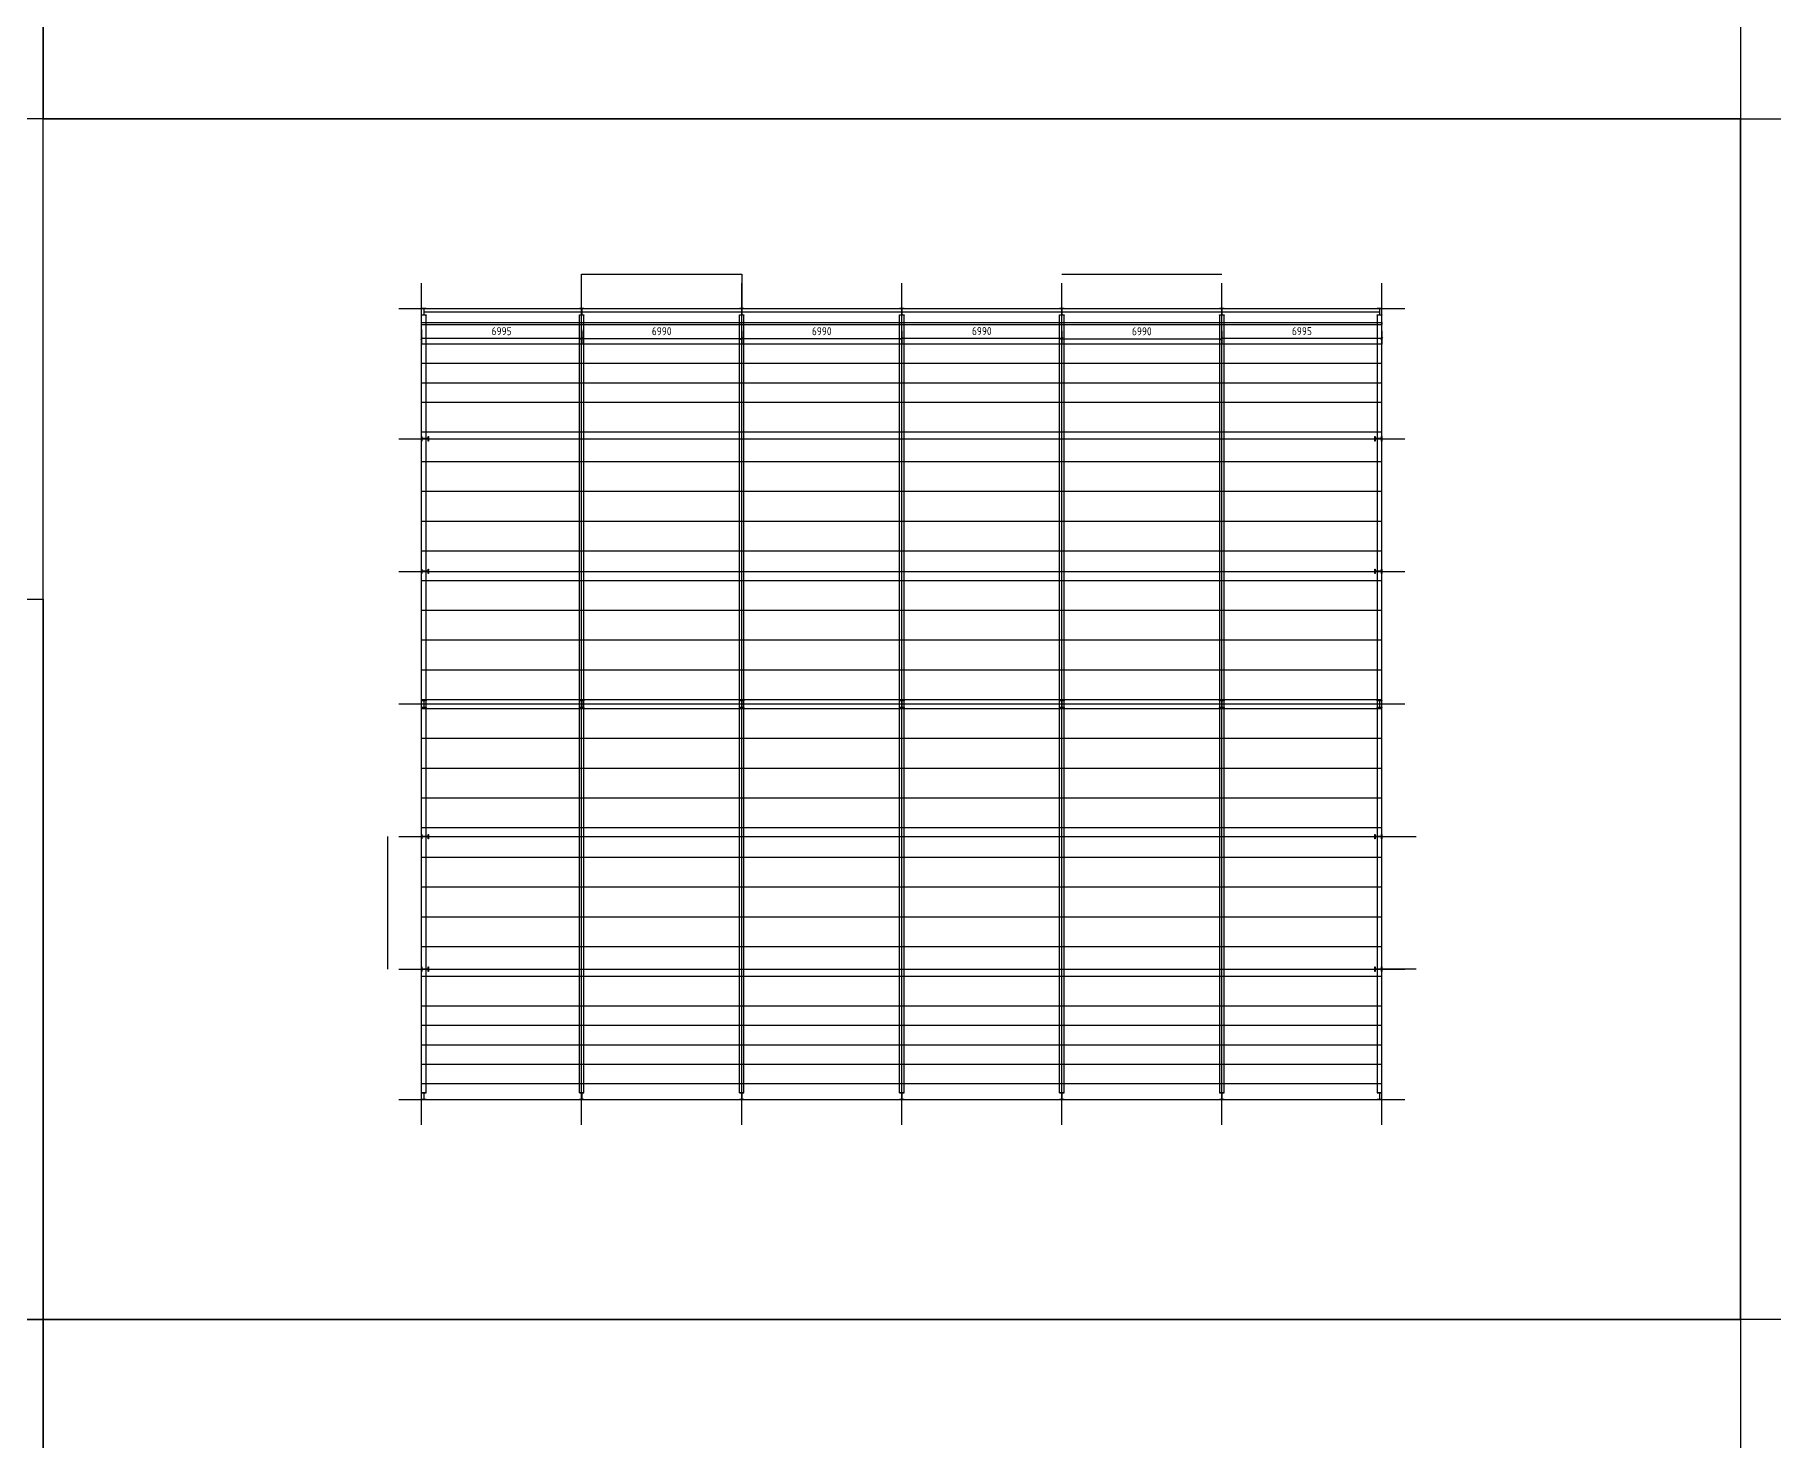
# Model space of a CAD drawing. Extents: x 102162 to 621267, y -39398 to 328893.
# Drawn here: x 220598 to 296639, y 49828 to 111284 of the extents above; entities that cross this region are included whole.
import ezdxf

# ---------------------------------------------------------------- set-up
doc = ezdxf.new("R2010")
doc.units = 0
doc.header["$LTSCALE"] = 1000
doc.header["$MEASUREMENT"] = 0
doc.linetypes.add('DOTE', pattern=[2.42, 2, -0.2, 0.02, -0.2])
doc.layers.add('DOTE', color=1, linetype='Continuous')
doc.styles.get("Standard").update_dxf_attribs({"font": 'gbenor.shx', "bigfont": 'gbcbig.shx'})
doc.dimstyles.get("Standard").update_dxf_attribs({"dimscale": 100, "dimtxt": 3.5, "dimasz": 1, "dimexe": 2.5, "dimexo": 3, "dimgap": 1.5, "dimtad": 1, "dimdec": 0, "dimzin": 0, "dimdsep": 46, "dimtxsty": 'Standard', "dimblk": 'ARCHTICK', "dimcen": 0.09, "dimadec": 0, "dimazin": 0, "dimtfac": 1, "dimtdec": 0, "dimtix": 1, "dimtmove": 2, "dimatfit": 3, "dimfxl": 1, "dimtolj": 1, "dimtzin": 0, "dimarcsym": 0})

# ---------------------------------------------------------------- blocks, each defined once
blk = doc.blocks.new('_ArchTick')
at = {"color": 0, "linetype": 'ByBlock', "const_width": 0.4}
blk.add_lwpolyline([(-0.5, -0.5), (0.5, 0.5)], dxfattribs=at)
blk = doc.blocks.new('*D1397')
at = {"color": 0, "lineweight": -2}
for p, q in [((237519, 98396), (237519, 97748)), ((244514, 98396), (244514, 97748)), ((244514, 97998), (237519, 97998))]:
    blk.add_line(p, q, dxfattribs=at)
at = {"layer": 'Defpoints', "color": 0}
for p in [(237519, 98696), (244514, 98696), (237519, 97998)]:
    blk.add_point(p, dxfattribs=at)
at = {"color": 0, "lineweight": -2, "xscale": 100, "yscale": 100, "zscale": 100, "rotation": 180}
blk.add_blockref('_ArchTick', (237519, 97998), dxfattribs=at)
at = {"color": 0, "lineweight": -2, "xscale": 100, "yscale": 100, "zscale": 100}
blk.add_blockref('_ArchTick', (244514, 97998), dxfattribs=at)
at = {"color": 0, "insert": (241017, 98323), "char_height": 350, "attachment_point": 5}
blk.add_mtext('\\A1;6995', dxfattribs=at)
blk = doc.blocks.new('*D1398')
at = {"color": 0, "lineweight": -2}
for p, q in [((244524, 98321), (244524, 97748)), ((251514, 98321), (251514, 97748)), ((244524, 97998), (251514, 97998))]:
    blk.add_line(p, q, dxfattribs=at)
at = {"layer": 'Defpoints', "color": 0}
for p in [(244524, 98621), (251514, 98621), (251514, 97998)]:
    blk.add_point(p, dxfattribs=at)
at = {"color": 0, "lineweight": -2, "xscale": 100, "yscale": 100, "zscale": 100, "rotation": 180}
blk.add_blockref('_ArchTick', (244524, 97998), dxfattribs=at)
at = {"color": 0, "lineweight": -2, "xscale": 100, "yscale": 100, "zscale": 100}
blk.add_blockref('_ArchTick', (251514, 97998), dxfattribs=at)
at = {"color": 0, "insert": (248019, 98323), "char_height": 350, "attachment_point": 5}
blk.add_mtext('\\A1;6990', dxfattribs=at)
blk = doc.blocks.new('*D1399')
at = {"color": 0, "lineweight": -2}
for p, q in [((251524, 98321), (251524, 97747)), ((258514, 98321), (258514, 97747)), ((251524, 97997), (258514, 97997))]:
    blk.add_line(p, q, dxfattribs=at)
at = {"layer": 'Defpoints', "color": 0}
for p in [(251524, 98621), (258514, 98621), (258514, 97997)]:
    blk.add_point(p, dxfattribs=at)
at = {"color": 0, "lineweight": -2, "xscale": 100, "yscale": 100, "zscale": 100, "rotation": 180}
blk.add_blockref('_ArchTick', (251524, 97997), dxfattribs=at)
at = {"color": 0, "lineweight": -2, "xscale": 100, "yscale": 100, "zscale": 100}
blk.add_blockref('_ArchTick', (258514, 97997), dxfattribs=at)
at = {"color": 0, "insert": (255019, 98322), "char_height": 350, "attachment_point": 5}
blk.add_mtext('\\A1;6990', dxfattribs=at)
blk = doc.blocks.new('*D1400')
at = {"color": 0, "lineweight": -2}
for p, q in [((258524, 98321), (258524, 97753)), ((265514, 98321), (265514, 97753)), ((265514, 98003), (258524, 98003))]:
    blk.add_line(p, q, dxfattribs=at)
at = {"layer": 'Defpoints', "color": 0}
for p in [(258524, 98621), (265514, 98621), (258524, 98003)]:
    blk.add_point(p, dxfattribs=at)
at = {"color": 0, "lineweight": -2, "xscale": 100, "yscale": 100, "zscale": 100, "rotation": 180}
blk.add_blockref('_ArchTick', (258524, 98003), dxfattribs=at)
at = {"color": 0, "lineweight": -2, "xscale": 100, "yscale": 100, "zscale": 100}
blk.add_blockref('_ArchTick', (265514, 98003), dxfattribs=at)
at = {"color": 0, "insert": (262019, 98328), "char_height": 350, "attachment_point": 5}
blk.add_mtext('\\A1;6990', dxfattribs=at)
blk = doc.blocks.new('*D1401')
at = {"color": 0, "lineweight": -2}
for p, q in [((265524, 98321), (265524, 97743)), ((272514, 98321), (272514, 97743)), ((265524, 97993), (272514, 97993))]:
    blk.add_line(p, q, dxfattribs=at)
at = {"layer": 'Defpoints', "color": 0}
for p in [(265524, 98621), (272514, 98621), (272514, 97993)]:
    blk.add_point(p, dxfattribs=at)
at = {"color": 0, "lineweight": -2, "xscale": 100, "yscale": 100, "zscale": 100, "rotation": 180}
blk.add_blockref('_ArchTick', (265524, 97993), dxfattribs=at)
at = {"color": 0, "lineweight": -2, "xscale": 100, "yscale": 100, "zscale": 100}
blk.add_blockref('_ArchTick', (272514, 97993), dxfattribs=at)
at = {"color": 0, "insert": (269019, 98318), "char_height": 350, "attachment_point": 5}
blk.add_mtext('\\A1;6990', dxfattribs=at)
blk = doc.blocks.new('*D1402')
at = {"color": 0, "lineweight": -2}
for p, q in [((272524, 98321), (272524, 97750)), ((279519, 98321), (279519, 97750)), ((279519, 98000), (272524, 98000))]:
    blk.add_line(p, q, dxfattribs=at)
at = {"layer": 'Defpoints', "color": 0}
for p in [(272524, 98621), (279519, 98621), (272524, 98000)]:
    blk.add_point(p, dxfattribs=at)
at = {"color": 0, "lineweight": -2, "xscale": 100, "yscale": 100, "zscale": 100, "rotation": 180.0000000000002}
blk.add_blockref('_ArchTick', (272524, 98000), dxfattribs=at)
at = {"color": 0, "lineweight": -2, "xscale": 100, "yscale": 100, "zscale": 100}
blk.add_blockref('_ArchTick', (279519, 98000), dxfattribs=at)
at = {"color": 0, "insert": (276022, 98325), "char_height": 350, "attachment_point": 5}
blk.add_mtext('\\A1;6995', dxfattribs=at)

msp = doc.modelspace()

# ---------------------------------------------------------------- linework, layer by layer
for p, q in [((244519.4, 99321.1), (244519.4, 100821.1)), ((244519.4, 100821.1), (251519.4, 100821.1)), ((251519.4, 100821.1), (251519.4, 99321.1)), ((265519.4, 100821.1), (272519.4, 100821.1)), ((237519.4, 98621.1), (237519.4, 98696.1)), ((237519.4, 98696.1), (244514.4, 98696.1)), ((237519.4, 98621.1), (244514.4, 98621.1)), ((244514.4, 98621.1), (244514.4, 98696.1)), ((244524.4, 98621.1), (244524.4, 98696.1)), ((244524.4, 98696.1), (251514.4, 98696.1)), ((244524.4, 98621.1), (251514.4, 98621.1)), ((251514.4, 98621.1), (251514.4, 98696.1)), ((251524.4, 98621.1), (251524.4, 98696.1)), ((251524.4, 98696.1), (258514.4, 98696.1)), ((251524.4, 98621.1), (258514.4, 98621.1)), ((258514.4, 98621.1), (258514.4, 98696.1)), ((258524.4, 98621.1), (258524.4, 98696.1)), ((258524.4, 98696.1), (265514.4, 98696.1)), ((258524.4, 98621.1), (265514.4, 98621.1)), ((265514.4, 98621.1), (265514.4, 98696.1)), ((265524.4, 98621.1), (265524.4, 98696.1)), ((265524.4, 98696.1), (272514.4, 98696.1)), ((265524.4, 98621.1), (272514.4, 98621.1)), ((272514.4, 98621.1), (272514.4, 98696.1)), ((272524.4, 98621.1), (272524.4, 98696.1)), ((272524.4, 98696.1), (279519.4, 98696.1)), ((272524.4, 98621.1), (279519.4, 98621.1)), ((279519.4, 98696.1), (279519.4, 98621.1)), ((237519.4, 97771.1), (279519.4, 97771.1)), ((237519.4, 96921.1), (279519.4, 96921.1)), ((237519.4, 96071.1), (279519.4, 96071.1)), ((237519.4, 95221.1), (279519.4, 95221.1)), ((237519.4, 93921.1), (279519.4, 93921.1)), ((237519.4, 92621.1), (279519.4, 92621.1)), ((237519.4, 91321.1), (279519.4, 91321.1)), ((237519.4, 90021.1), (279519.4, 90021.1)), ((237519.4, 88721.1), (279519.4, 88721.1)), ((237519.4, 87421.1), (279519.4, 87421.1)), ((237519.4, 86121.1), (279519.4, 86121.1)), ((237519.4, 84821.1), (279519.4, 84821.1)), ((237519.4, 83521.1), (279519.4, 83521.1)), ((237519.4, 82221.1), (279519.4, 82221.1)), ((237519.4, 81821.1), (279519.4, 81821.1)), ((237519.4, 80521.1), (279519.4, 80521.1)), ((237519.4, 79221.1), (279519.4, 79221.1)), ((237519.4, 77921.1), (279519.4, 77921.1)), ((236019.4, 76221.1), (236019.4, 70421.1)), ((237519.4, 76621.1), (279519.4, 76621.1)), ((279519.4, 76221.1), (281019.4, 76221.1)), ((237519.4, 75321.1), (279519.4, 75321.1)), ((237519.4, 74021.1), (279519.4, 74021.1)), ((237519.4, 72721.1), (279519.4, 72721.1)), ((237519.4, 71421.1), (279519.4, 71421.1)), ((237519.4, 70121.1), (279519.4, 70121.1)), ((281019.4, 70421.1), (279519.4, 70421.1)), ((237519.4, 68821.1), (279519.4, 68821.1)), ((237519.4, 67971.1), (279519.4, 67971.1)), ((237519.4, 67121.1), (279519.4, 67121.1)), ((237519.4, 66271.1), (279519.4, 66271.1)), ((237519.4, 65421.1), (279519.4, 65421.1))]:
    msp.add_line(p, q)
at = {"color": 4}
for p, q in [((237519.4, 99311.1), (237519.4, 99321.1)), ((237519.4, 99321.1), (237619.4, 99321.1)), ((237719.4, 99311.1), (237519.4, 99311.1)), ((237519.4, 99021.1), (237519.4, 99031.1)), ((237519.4, 99031.1), (237719.4, 99031.1)), ((237619.4, 99021.1), (237519.4, 99021.1)), ((237519.4, 65021.1), (237519.4, 99021.1)), ((237619.4, 99321.1), (237719.4, 99321.1)), ((237719.4, 99021.1), (237619.4, 99021.1)), ((237719.4, 99321.1), (237719.4, 99311.1)), ((237719.4, 99031.1), (237719.4, 99021.1)), ((237719.4, 65021.1), (237719.4, 99021.1)), ((244419.4, 99311.1), (244419.4, 99321.1)), ((244419.4, 99321.1), (244519.4, 99321.1)), ((244619.4, 99311.1), (244419.4, 99311.1)), ((244419.4, 99021.1), (244419.4, 99031.1)), ((244419.4, 99031.1), (244619.4, 99031.1)), ((244519.4, 99021.1), (244419.4, 99021.1)), ((244419.4, 65021.1), (244419.4, 99021.1)), ((244519.4, 99321.1), (244619.4, 99321.1)), ((244619.4, 99021.1), (244519.4, 99021.1)), ((244619.4, 99321.1), (244619.4, 99311.1)), ((244619.4, 99031.1), (244619.4, 99021.1)), ((244619.4, 65021.1), (244619.4, 99021.1)), ((251419.4, 99311.1), (251419.4, 99321.1)), ((251419.4, 99321.1), (251519.4, 99321.1)), ((251619.4, 99311.1), (251419.4, 99311.1)), ((251419.4, 99021.1), (251419.4, 99031.1)), ((251419.4, 99031.1), (251619.4, 99031.1)), ((251519.4, 99021.1), (251419.4, 99021.1)), ((251419.4, 65021.1), (251419.4, 99021.1)), ((251519.4, 99321.1), (251619.4, 99321.1)), ((251619.4, 99021.1), (251519.4, 99021.1)), ((251619.4, 99321.1), (251619.4, 99311.1)), ((251619.4, 99031.1), (251619.4, 99021.1)), ((251619.4, 65021.1), (251619.4, 99021.1)), ((258419.4, 99311.1), (258419.4, 99321.1)), ((258419.4, 99321.1), (258519.4, 99321.1)), ((258619.4, 99311.1), (258419.4, 99311.1)), ((258419.4, 99021.1), (258419.4, 99031.1)), ((258419.4, 99031.1), (258619.4, 99031.1)), ((258519.4, 99021.1), (258419.4, 99021.1)), ((258419.4, 65021.1), (258419.4, 99021.1)), ((258519.4, 99321.1), (258619.4, 99321.1)), ((258619.4, 99021.1), (258519.4, 99021.1)), ((258619.4, 99321.1), (258619.4, 99311.1)), ((258619.4, 99031.1), (258619.4, 99021.1)), ((258619.4, 65021.1), (258619.4, 99021.1)), ((265419.4, 99311.1), (265419.4, 99321.1)), ((265419.4, 99321.1), (265519.4, 99321.1)), ((265619.4, 99311.1), (265419.4, 99311.1)), ((265419.4, 99021.1), (265419.4, 99031.1)), ((265419.4, 99031.1), (265619.4, 99031.1)), ((265519.4, 99021.1), (265419.4, 99021.1)), ((265419.4, 65021.1), (265419.4, 99021.1)), ((265519.4, 99321.1), (265619.4, 99321.1)), ((265619.4, 99021.1), (265519.4, 99021.1)), ((265619.4, 99321.1), (265619.4, 99311.1)), ((265619.4, 99031.1), (265619.4, 99021.1)), ((265619.4, 65021.1), (265619.4, 99021.1)), ((272419.4, 99311.1), (272419.4, 99321.1)), ((272419.4, 99321.1), (272519.4, 99321.1)), ((272619.4, 99311.1), (272419.4, 99311.1)), ((272419.4, 99021.1), (272419.4, 99031.1)), ((272419.4, 99031.1), (272619.4, 99031.1)), ((272519.4, 99021.1), (272419.4, 99021.1)), ((272419.4, 99021.1), (272419.4, 65021.1)), ((272519.4, 99321.1), (272619.4, 99321.1)), ((272619.4, 99021.1), (272519.4, 99021.1)), ((272619.4, 99321.1), (272619.4, 99311.1)), ((272619.4, 99031.1), (272619.4, 99021.1)), ((272619.4, 65021.1), (272619.4, 99021.1)), ((279319.4, 99311.1), (279319.4, 99321.1)), ((279319.4, 99321.1), (279419.4, 99321.1)), ((279519.4, 99311.1), (279319.4, 99311.1)), ((279319.4, 99021.1), (279319.4, 99031.1)), ((279319.4, 99031.1), (279519.4, 99031.1)), ((279419.4, 99021.1), (279319.4, 99021.1)), ((279319.4, 99021.1), (279319.4, 65021.1)), ((279419.4, 99321.1), (279519.4, 99321.1)), ((279519.4, 99021.1), (279419.4, 99021.1)), ((279519.4, 99321.1), (279519.4, 99311.1)), ((279519.4, 99031.1), (279519.4, 99021.1)), ((279519.4, 65021.1), (279519.4, 99021.1)), ((237519.4, 93621.1), (237519.4, 93721.1)), ((237519.4, 93721.1), (237529.4, 93721.1)), ((237519.4, 93521.1), (237519.4, 93621.1)), ((237529.4, 93721.1), (237529.4, 93521.1)), ((237809.4, 93521.1), (237809.4, 93721.1)), ((237809.4, 93721.1), (237819.4, 93721.1)), ((237819.4, 93721.1), (237819.4, 93621.1)), ((237819.4, 93621.1), (237819.4, 93521.1)), ((279219.4, 93621.1), (279219.4, 93721.1)), ((279219.4, 93721.1), (279229.4, 93721.1)), ((279219.4, 93521.1), (279219.4, 93621.1)), ((279229.4, 93721.1), (279229.4, 93521.1)), ((279509.4, 93521.1), (279509.4, 93721.1)), ((279509.4, 93721.1), (279519.4, 93721.1)), ((279519.4, 93721.1), (279519.4, 93621.1)), ((279519.4, 93621.1), (279519.4, 93521.1)), ((237529.4, 93521.1), (237519.4, 93521.1)), ((237819.4, 93521.1), (237809.4, 93521.1)), ((279229.4, 93521.1), (279219.4, 93521.1)), ((279519.4, 93521.1), (279509.4, 93521.1)), ((237519.4, 87821.1), (237519.4, 87921.1)), ((237519.4, 87921.1), (237529.4, 87921.1)), ((237519.4, 87721.1), (237519.4, 87821.1)), ((237529.4, 87721.1), (237519.4, 87721.1)), ((237529.4, 87921.1), (237529.4, 87721.1)), ((237809.4, 87721.1), (237809.4, 87921.1)), ((237809.4, 87921.1), (237819.4, 87921.1)), ((237819.4, 87721.1), (237809.4, 87721.1)), ((237819.4, 87921.1), (237819.4, 87821.1)), ((237819.4, 87821.1), (237819.4, 87721.1)), ((279219.4, 87821.1), (279219.4, 87921.1)), ((279219.4, 87921.1), (279229.4, 87921.1)), ((279219.4, 87721.1), (279219.4, 87821.1)), ((279229.4, 87721.1), (279219.4, 87721.1)), ((279229.4, 87921.1), (279229.4, 87721.1)), ((279509.4, 87721.1), (279509.4, 87921.1)), ((279509.4, 87921.1), (279519.4, 87921.1)), ((279519.4, 87721.1), (279509.4, 87721.1)), ((279519.4, 87921.1), (279519.4, 87821.1)), ((279519.4, 87821.1), (279519.4, 87721.1)), ((237519.4, 82161.1), (237519.4, 82171.1)), ((237519.4, 82171.1), (237619.4, 82171.1)), ((237719.4, 82161.1), (237519.4, 82161.1)), ((237619.4, 82171.1), (237719.4, 82171.1)), ((237719.4, 82171.1), (237719.4, 82161.1)), ((244419.4, 82161.1), (244419.4, 82171.1)), ((244419.4, 82171.1), (244519.4, 82171.1)), ((244619.4, 82161.1), (244419.4, 82161.1)), ((244519.4, 82171.1), (244619.4, 82171.1)), ((244619.4, 82171.1), (244619.4, 82161.1)), ((251419.4, 82161.1), (251419.4, 82171.1)), ((251419.4, 82171.1), (251519.4, 82171.1)), ((251619.4, 82161.1), (251419.4, 82161.1)), ((251519.4, 82171.1), (251619.4, 82171.1)), ((251619.4, 82171.1), (251619.4, 82161.1)), ((258419.4, 82161.1), (258419.4, 82171.1)), ((258419.4, 82171.1), (258519.4, 82171.1)), ((258619.4, 82161.1), (258419.4, 82161.1)), ((258519.4, 82171.1), (258619.4, 82171.1)), ((258619.4, 82171.1), (258619.4, 82161.1)), ((265419.4, 82161.1), (265419.4, 82171.1)), ((265419.4, 82171.1), (265519.4, 82171.1)), ((265619.4, 82161.1), (265419.4, 82161.1)), ((265519.4, 82171.1), (265619.4, 82171.1)), ((265619.4, 82171.1), (265619.4, 82161.1)), ((272419.4, 82161.1), (272419.4, 82171.1)), ((272419.4, 82171.1), (272519.4, 82171.1)), ((272619.4, 82161.1), (272419.4, 82161.1)), ((272519.4, 82171.1), (272619.4, 82171.1)), ((272619.4, 82171.1), (272619.4, 82161.1)), ((279319.4, 82161.1), (279319.4, 82171.1)), ((279319.4, 82171.1), (279419.4, 82171.1)), ((279519.4, 82161.1), (279319.4, 82161.1)), ((279419.4, 82171.1), (279519.4, 82171.1)), ((279519.4, 82171.1), (279519.4, 82161.1)), ((237519.4, 81871.1), (237519.4, 81881.1)), ((237519.4, 81881.1), (237719.4, 81881.1)), ((237619.4, 81871.1), (237519.4, 81871.1)), ((237719.4, 81871.1), (237619.4, 81871.1)), ((237719.4, 81881.1), (237719.4, 81871.1)), ((244419.4, 81871.1), (244419.4, 81881.1)), ((244419.4, 81881.1), (244619.4, 81881.1)), ((244519.4, 81871.1), (244419.4, 81871.1)), ((244619.4, 81871.1), (244519.4, 81871.1)), ((244619.4, 81881.1), (244619.4, 81871.1)), ((251419.4, 81871.1), (251419.4, 81881.1)), ((251419.4, 81881.1), (251619.4, 81881.1)), ((251519.4, 81871.1), (251419.4, 81871.1)), ((251619.4, 81871.1), (251519.4, 81871.1)), ((251619.4, 81881.1), (251619.4, 81871.1)), ((258419.4, 81871.1), (258419.4, 81881.1)), ((258419.4, 81881.1), (258619.4, 81881.1)), ((258519.4, 81871.1), (258419.4, 81871.1)), ((258619.4, 81871.1), (258519.4, 81871.1)), ((258619.4, 81881.1), (258619.4, 81871.1)), ((265419.4, 81871.1), (265419.4, 81881.1)), ((265419.4, 81881.1), (265619.4, 81881.1)), ((265519.4, 81871.1), (265419.4, 81871.1)), ((265619.4, 81871.1), (265519.4, 81871.1)), ((265619.4, 81881.1), (265619.4, 81871.1)), ((272419.4, 81871.1), (272419.4, 81881.1)), ((272419.4, 81881.1), (272619.4, 81881.1)), ((272519.4, 81871.1), (272419.4, 81871.1)), ((272619.4, 81871.1), (272519.4, 81871.1)), ((272619.4, 81881.1), (272619.4, 81871.1)), ((279319.4, 81871.1), (279319.4, 81881.1)), ((279319.4, 81881.1), (279519.4, 81881.1)), ((279419.4, 81871.1), (279319.4, 81871.1)), ((279519.4, 81871.1), (279419.4, 81871.1)), ((279519.4, 81881.1), (279519.4, 81871.1)), ((237519.4, 76221.1), (237519.4, 76321.1)), ((237519.4, 76321.1), (237529.4, 76321.1)), ((237519.4, 76121.1), (237519.4, 76221.1)), ((237529.4, 76121.1), (237519.4, 76121.1)), ((237529.4, 76321.1), (237529.4, 76121.1)), ((237809.4, 76121.1), (237809.4, 76321.1)), ((237809.4, 76321.1), (237819.4, 76321.1)), ((237819.4, 76121.1), (237809.4, 76121.1)), ((237819.4, 76321.1), (237819.4, 76221.1)), ((237819.4, 76221.1), (237819.4, 76121.1)), ((279219.4, 76221.1), (279219.4, 76321.1)), ((279219.4, 76321.1), (279229.4, 76321.1)), ((279219.4, 76121.1), (279219.4, 76221.1)), ((279229.4, 76121.1), (279219.4, 76121.1)), ((279229.4, 76321.1), (279229.4, 76121.1)), ((279509.4, 76121.1), (279509.4, 76321.1)), ((279509.4, 76321.1), (279519.4, 76321.1)), ((279519.4, 76121.1), (279509.4, 76121.1)), ((279519.4, 76321.1), (279519.4, 76221.1)), ((279519.4, 76221.1), (279519.4, 76121.1)), ((237519.4, 70421.1), (237519.4, 70521.1)), ((237519.4, 70521.1), (237529.4, 70521.1)), ((237519.4, 70321.1), (237519.4, 70421.1)), ((237529.4, 70321.1), (237519.4, 70321.1)), ((237529.4, 70521.1), (237529.4, 70321.1)), ((237809.4, 70321.1), (237809.4, 70521.1)), ((237809.4, 70521.1), (237819.4, 70521.1)), ((237819.4, 70321.1), (237809.4, 70321.1)), ((237819.4, 70521.1), (237819.4, 70421.1)), ((237819.4, 70421.1), (237819.4, 70321.1)), ((279219.4, 70421.1), (279219.4, 70521.1)), ((279219.4, 70521.1), (279229.4, 70521.1)), ((279219.4, 70321.1), (279219.4, 70421.1)), ((279229.4, 70321.1), (279219.4, 70321.1)), ((279229.4, 70521.1), (279229.4, 70321.1)), ((279509.4, 70321.1), (279509.4, 70521.1)), ((279509.4, 70521.1), (279519.4, 70521.1)), ((279519.4, 70321.1), (279509.4, 70321.1)), ((279519.4, 70521.1), (279519.4, 70421.1)), ((279519.4, 70421.1), (279519.4, 70321.1)), ((237519.4, 65011.1), (237519.4, 65021.1)), ((237519.4, 65021.1), (237619.4, 65021.1)), ((237719.4, 65011.1), (237519.4, 65011.1)), ((237519.4, 64721.1), (237519.4, 64731.1)), ((237519.4, 64731.1), (237719.4, 64731.1)), ((237619.4, 64721.1), (237519.4, 64721.1)), ((237619.4, 65021.1), (237719.4, 65021.1)), ((237719.4, 64721.1), (237619.4, 64721.1)), ((237719.4, 65021.1), (237719.4, 65011.1)), ((237719.4, 64731.1), (237719.4, 64721.1)), ((244419.4, 65011.1), (244419.4, 65021.1)), ((244419.4, 65021.1), (244519.4, 65021.1)), ((244619.4, 65011.1), (244419.4, 65011.1)), ((244419.4, 64721.1), (244419.4, 64731.1)), ((244419.4, 64731.1), (244619.4, 64731.1)), ((244519.4, 64721.1), (244419.4, 64721.1)), ((244519.4, 65021.1), (244619.4, 65021.1)), ((244619.4, 64721.1), (244519.4, 64721.1)), ((244619.4, 65021.1), (244619.4, 65011.1)), ((244619.4, 64731.1), (244619.4, 64721.1)), ((251419.4, 65011.1), (251419.4, 65021.1)), ((251419.4, 65021.1), (251519.4, 65021.1)), ((251619.4, 65011.1), (251419.4, 65011.1)), ((251419.4, 64721.1), (251419.4, 64731.1)), ((251419.4, 64731.1), (251619.4, 64731.1)), ((251519.4, 64721.1), (251419.4, 64721.1)), ((251519.4, 65021.1), (251619.4, 65021.1)), ((251619.4, 64721.1), (251519.4, 64721.1)), ((251619.4, 65021.1), (251619.4, 65011.1)), ((251619.4, 64731.1), (251619.4, 64721.1)), ((258419.4, 65011.1), (258419.4, 65021.1)), ((258419.4, 65021.1), (258519.4, 65021.1)), ((258619.4, 65011.1), (258419.4, 65011.1)), ((258419.4, 64721.1), (258419.4, 64731.1)), ((258419.4, 64731.1), (258619.4, 64731.1)), ((258519.4, 64721.1), (258419.4, 64721.1)), ((258519.4, 65021.1), (258619.4, 65021.1)), ((258619.4, 64721.1), (258519.4, 64721.1)), ((258619.4, 65021.1), (258619.4, 65011.1)), ((258619.4, 64731.1), (258619.4, 64721.1)), ((265419.4, 65011.1), (265419.4, 65021.1)), ((265419.4, 65021.1), (265519.4, 65021.1)), ((265619.4, 65011.1), (265419.4, 65011.1)), ((265419.4, 64721.1), (265419.4, 64731.1)), ((265419.4, 64731.1), (265619.4, 64731.1)), ((265519.4, 64721.1), (265419.4, 64721.1)), ((265519.4, 65021.1), (265619.4, 65021.1)), ((265619.4, 64721.1), (265519.4, 64721.1)), ((265619.4, 65021.1), (265619.4, 65011.1)), ((265619.4, 64731.1), (265619.4, 64721.1)), ((272419.4, 65011.1), (272419.4, 65021.1)), ((272419.4, 65021.1), (272519.4, 65021.1)), ((272619.4, 65011.1), (272419.4, 65011.1)), ((272419.4, 64721.1), (272419.4, 64731.1)), ((272419.4, 64731.1), (272619.4, 64731.1)), ((272519.4, 64721.1), (272419.4, 64721.1)), ((272519.4, 65021.1), (272619.4, 65021.1)), ((272619.4, 64721.1), (272519.4, 64721.1)), ((272619.4, 65021.1), (272619.4, 65011.1)), ((272619.4, 64731.1), (272619.4, 64721.1)), ((279319.4, 65011.1), (279319.4, 65021.1)), ((279319.4, 65021.1), (279419.4, 65021.1)), ((279519.4, 65011.1), (279319.4, 65011.1)), ((279319.4, 64721.1), (279319.4, 64731.1)), ((279319.4, 64731.1), (279519.4, 64731.1)), ((279419.4, 64721.1), (279319.4, 64721.1)), ((279419.4, 65021.1), (279519.4, 65021.1)), ((279519.4, 64721.1), (279419.4, 64721.1)), ((279519.4, 65021.1), (279519.4, 65011.1)), ((279519.4, 64731.1), (279519.4, 64721.1))]:
    msp.add_line(p, q, dxfattribs=at)
at = {"color": 4, "linetype": 'DOTE'}
for p, q in [((237616.4, 99311.1), (237616.4, 99031.1)), ((237622.4, 99311.1), (237622.4, 99031.1)), ((244516.4, 99311.1), (244516.4, 99031.1)), ((244522.4, 99311.1), (244522.4, 99031.1)), ((251516.4, 99311.1), (251516.4, 99031.1)), ((251522.4, 99311.1), (251522.4, 99031.1)), ((258516.4, 99311.1), (258516.4, 99031.1)), ((258522.4, 99311.1), (258522.4, 99031.1)), ((265516.4, 99311.1), (265516.4, 99031.1)), ((265522.4, 99311.1), (265522.4, 99031.1)), ((272516.4, 99311.1), (272516.4, 99031.1)), ((272522.4, 99311.1), (272522.4, 99031.1)), ((279416.4, 99311.1), (279416.4, 99031.1)), ((279422.4, 99311.1), (279422.4, 99031.1)), ((237809.4, 93624.1), (237529.4, 93624.1)), ((237809.4, 93618.1), (237529.4, 93618.1)), ((279509.4, 93624.1), (279229.4, 93624.1)), ((279509.4, 93618.1), (279229.4, 93618.1)), ((237809.4, 87824.1), (237529.4, 87824.1)), ((237809.4, 87818.1), (237529.4, 87818.1)), ((279509.4, 87824.1), (279229.4, 87824.1)), ((279509.4, 87818.1), (279229.4, 87818.1)), ((237616.4, 82161.1), (237616.4, 81881.1)), ((237622.4, 82161.1), (237622.4, 81881.1)), ((244516.4, 82161.1), (244516.4, 81881.1)), ((244522.4, 82161.1), (244522.4, 81881.1)), ((251516.4, 82161.1), (251516.4, 81881.1)), ((251522.4, 82161.1), (251522.4, 81881.1)), ((258516.4, 82161.1), (258516.4, 81881.1)), ((258522.4, 82161.1), (258522.4, 81881.1)), ((265516.4, 82161.1), (265516.4, 81881.1)), ((265522.4, 82161.1), (265522.4, 81881.1)), ((272516.4, 82161.1), (272516.4, 81881.1)), ((272522.4, 82161.1), (272522.4, 81881.1)), ((279416.4, 82161.1), (279416.4, 81881.1)), ((279422.4, 82161.1), (279422.4, 81881.1)), ((237809.4, 76224.1), (237529.4, 76224.1)), ((237809.4, 76218.1), (237529.4, 76218.1)), ((279509.4, 76224.1), (279229.4, 76224.1)), ((279509.4, 76218.1), (279229.4, 76218.1)), ((237809.4, 70424.1), (237529.4, 70424.1)), ((237809.4, 70418.1), (237529.4, 70418.1)), ((279509.4, 70424.1), (279229.4, 70424.1)), ((279509.4, 70418.1), (279229.4, 70418.1)), ((237616.4, 65011.1), (237616.4, 64731.1)), ((237622.4, 65011.1), (237622.4, 64731.1)), ((244516.4, 65011.1), (244516.4, 64731.1)), ((244522.4, 65011.1), (244522.4, 64731.1)), ((251516.4, 65011.1), (251516.4, 64731.1)), ((251522.4, 65011.1), (251522.4, 64731.1)), ((258516.4, 65011.1), (258516.4, 64731.1)), ((258522.4, 65011.1), (258522.4, 64731.1)), ((265516.4, 65011.1), (265516.4, 64731.1)), ((265522.4, 65011.1), (265522.4, 64731.1)), ((272516.4, 65011.1), (272516.4, 64731.1)), ((272522.4, 65011.1), (272522.4, 64731.1)), ((279416.4, 65011.1), (279416.4, 64731.1)), ((279422.4, 65011.1), (279422.4, 64731.1))]:
    msp.add_line(p, q, dxfattribs=at)
at = {"color": 2}
for p, q in [((237622.4, 99171.1), (279416.4, 99171.1)), ((237819.4, 93621.1), (244519.4, 93621.1)), ((272719.4, 93621.1), (279419.4, 93621.1)), ((237719.4, 87821.1), (244519.4, 87821.1)), ((272619.4, 87821.1), (279419.4, 87821.1)), ((237622.4, 82021.1), (279416.4, 82021.1)), ((237719.4, 76221.1), (244519.4, 76221.1)), ((272619.4, 76221.1), (279419.4, 76221.1)), ((237719.4, 70421.1), (244519.4, 70421.1)), ((272619.4, 70421.1), (279419.4, 70421.1))]:
    msp.add_line(p, q, dxfattribs=at)
at = {"color": 1, "linetype": 'DOTE'}
for p, q in [((244519.4, 99321.1), (244519.4, 99021.1)), ((251519.4, 99321.1), (251519.4, 99021.1)), ((258519.4, 99321.1), (258519.4, 99021.1)), ((265519.4, 99321.1), (265519.4, 99021.1)), ((272519.4, 99321.1), (272519.4, 99021.1)), ((237619.4, 82171.1), (237619.4, 81871.1)), ((244519.4, 82171.1), (244519.4, 81871.1)), ((251519.4, 82171.1), (251519.4, 81871.1)), ((258519.4, 82171.1), (258519.4, 81871.1)), ((265519.4, 82171.1), (265519.4, 81871.1)), ((272519.4, 82171.1), (272519.4, 81871.1)), ((279419.4, 82171.1), (279419.4, 81871.1)), ((237619.4, 65021.1), (237619.4, 64721.1)), ((244519.4, 65021.1), (244519.4, 64721.1)), ((251519.4, 65021.1), (251519.4, 64721.1)), ((258519.4, 65021.1), (258519.4, 64721.1)), ((265519.4, 65021.1), (265519.4, 64721.1)), ((272519.4, 65021.1), (272519.4, 64721.1)), ((279419.4, 65021.1), (279419.4, 64721.1))]:
    msp.add_line(p, q, dxfattribs=at)
for points in [[(146711.7, 160101.7), (220961.7, 160101.7), (220961.7, 107601.7), (146711.7, 107601.7)], [(220961.7, 160101.7), (295211.7, 160101.7), (295211.7, 107601.7), (220961.7, 107601.7)], [(220961.7, 107601.7), (295211.7, 107601.7), (295211.7, 55101.7), (220961.7, 55101.7)], [(295211.7, 107601.7), (369461.7, 107601.7), (369461.7, 55101.7), (295211.7, 55101.7)], [(176411.7, 86601.7), (220961.7, 86601.7), (220961.7, 55101.7), (176411.7, 55101.7)], [(176411.7, 55101.7), (220961.7, 55101.7), (220961.7, 23601.7), (176411.7, 23601.7)], [(220961.7, 55101.7), (295211.7, 55101.7), (295211.7, 2601.7), (220961.7, 2601.7)]]:
    msp.add_lwpolyline(points, close=True)
at = {"layer": 'DOTE'}
for p, q in [((237519.4, 63621.1), (237519.4, 100421.1)), ((244519.4, 63621.1), (244519.4, 100421.1)), ((251519.4, 63621.1), (251519.4, 100421.1)), ((258519.4, 63621.1), (258519.4, 100421.1)), ((265519.4, 63621.1), (265519.4, 100421.1)), ((272519.4, 63621.1), (272519.4, 100421.1)), ((279519.4, 63621.1), (279519.4, 100421.1)), ((236519.4, 99321.1), (280519.4, 99321.1)), ((236519.4, 93621.1), (280519.4, 93621.1)), ((236519.4, 87821.1), (280519.4, 87821.1)), ((236519.4, 82021.1), (280519.4, 82021.1)), ((236519.4, 76221.1), (280519.4, 76221.1)), ((236519.4, 70421.1), (280519.4, 70421.1)), ((236519.4, 64721.1), (280519.4, 64721.1))]:
    msp.add_line(p, q, dxfattribs=at)

# ---------------------------------------------------------------- dimensions: what is measured, and where the dimension line sits
for p1, p2, distance, picture, middle in [((244514.4, 98696.1), (237519.4, 98696.1), 698.1, '*D1397', (241016.9, 98323)), ((244524.4, 98621.1), (251514.4, 98621.1), -623.1, '*D1398', (248019.4, 98323)), ((251524.4, 98621.1), (258514.4, 98621.1), -624.2, '*D1399', (255019.4, 98321.9)), ((265514.4, 98621.1), (258524.4, 98621.1), 618.1, '*D1400', (262019.4, 98328)), ((265524.4, 98621.1), (272514.4, 98621.1), -628.2, '*D1401', (269019.4, 98317.9)), ((279519.4, 98621.1), (272524.4, 98621.1), 621.3, '*D1402', (276021.9, 98324.8))]:
    dim = msp.add_aligned_dim(p1=p1, p2=p2, distance=distance, dimstyle='Standard')
    dim.commit()
    dim.dimension.update_dxf_attribs({"geometry": picture, "text_midpoint": middle})

doc.saveas('drawing.dxf')
